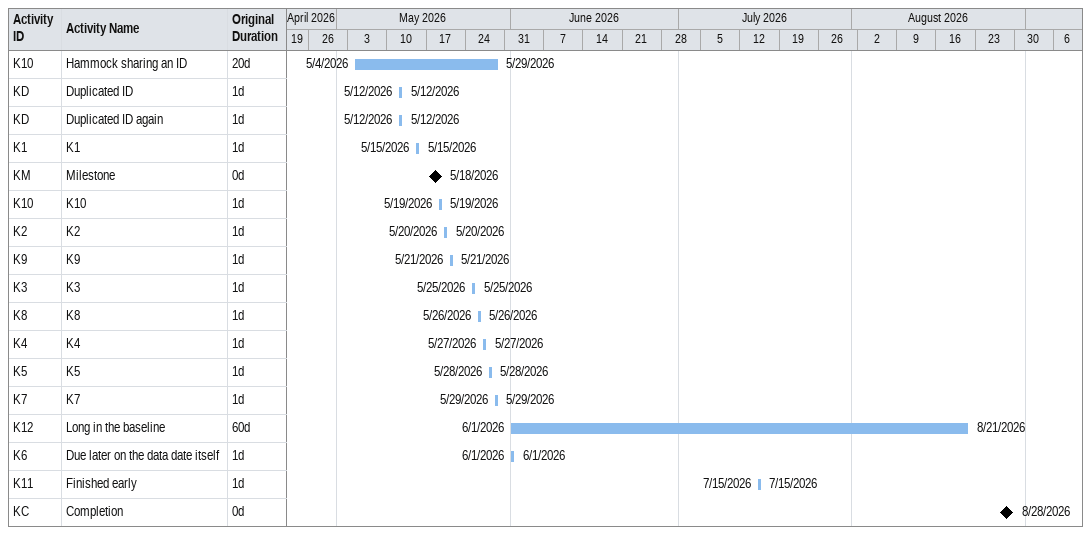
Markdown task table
| ID | Task | Original duration | Start | Finish |
|---|---|---|---|---|
| K10 | Hammock sharing an ID | 20d | 2026-05-04 | 2026-05-29 |
| KD | Duplicated ID | 1d | 2026-05-12 | 2026-05-12 |
| KD | Duplicated ID again | 1d | 2026-05-12 | 2026-05-12 |
| K1 | K1 | 1d | 2026-05-15 | 2026-05-15 |
| KM | Milestone | 0d | 2026-05-18 | 2026-05-18 |
| K10 | K10 | 1d | 2026-05-19 | 2026-05-19 |
| K2 | K2 | 1d | 2026-05-20 | 2026-05-20 |
| K9 | K9 | 1d | 2026-05-21 | 2026-05-21 |
| K3 | K3 | 1d | 2026-05-25 | 2026-05-25 |
| K8 | K8 | 1d | 2026-05-26 | 2026-05-26 |
| K4 | K4 | 1d | 2026-05-27 | 2026-05-27 |
| K5 | K5 | 1d | 2026-05-28 | 2026-05-28 |
| K7 | K7 | 1d | 2026-05-29 | 2026-05-29 |
| K12 | Long in the baseline | 60d | 2026-06-01 | 2026-08-21 |
| K6 | Due later on the data date itself | 1d | 2026-06-01 | 2026-06-01 |
| K11 | Finished early | 1d | 2026-07-15 | 2026-07-15 |
| KC | Completion | 0d | 2026-08-28 | 2026-08-28 |
